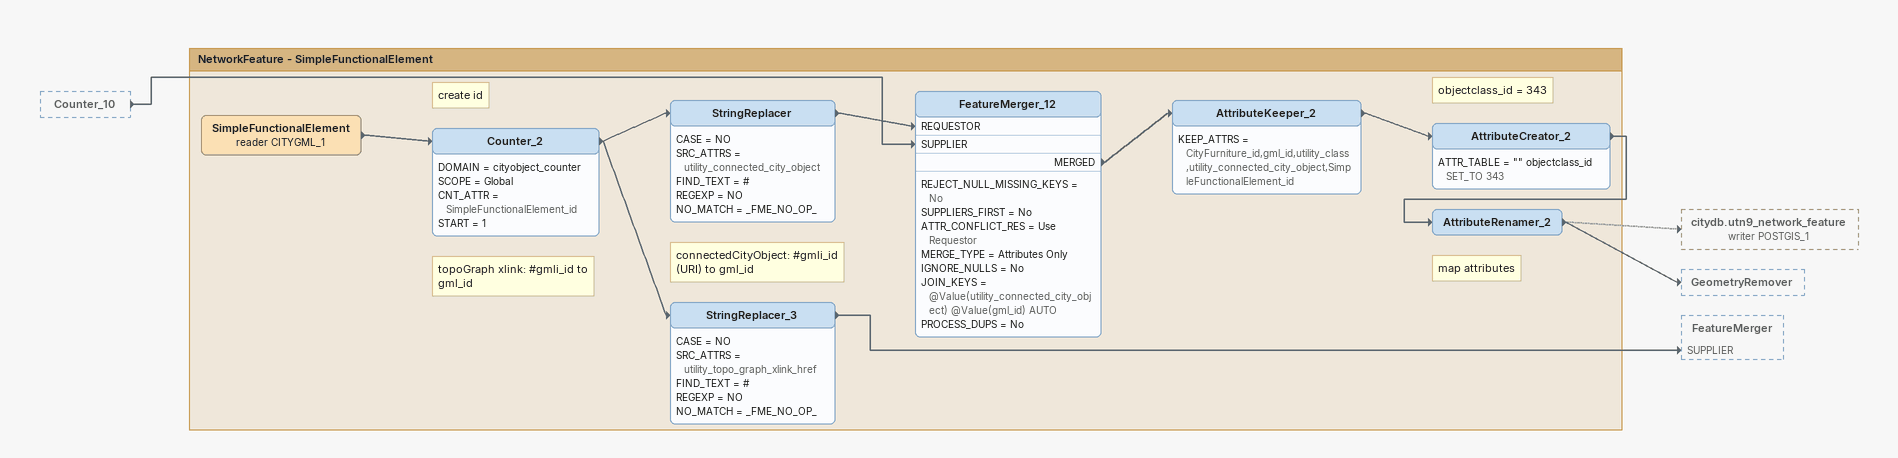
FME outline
Counter_10 [outside]
    -> FeatureMerger_12 [SUPPLIER]

Bookmark: NetworkFeature - SimpleFunctionalElement
SimpleFunctionalElement (reader CITYGML_1)
    -> Counter_2
Note: create id
Counter_2
    DOMAIN = cityobject_counter
    SCOPE = Global
    CNT_ATTR = SimpleFunctionalElement_id
    START = 1
    -> StringReplacer_3
    -> StringReplacer
Note: connectedCityObject: #gmli_id (URI) to gml_id
StringReplacer
    CASE = NO
    SRC_ATTRS = utility_connected_city_object
    FIND_TEXT = #
    REGEXP = NO
    NO_MATCH = _FME_NO_OP_
    -> FeatureMerger_12 [REQUESTOR]
Note: topoGraph xlink: #gmli_id to gml_id
StringReplacer_3
    CASE = NO
    SRC_ATTRS = utility_topo_graph_xlink_href
    FIND_TEXT = #
    REGEXP = NO
    NO_MATCH = _FME_NO_OP_
    -> FeatureMerger [SUPPLIER]
FeatureMerger_12
    REJECT_NULL_MISSING_KEYS = No
    SUPPLIERS_FIRST = No
    ATTR_CONFLICT_RES = Use Requestor
    MERGE_TYPE = Attributes Only
    IGNORE_NULLS = No
    JOIN_KEYS = @Value(utility_connected_city_object) @Value(gml_id) AUTO
    PROCESS_DUPS = No
    MERGED -> AttributeKeeper_2
AttributeKeeper_2
    KEEP_ATTRS = CityFurniture_id,gml_id,utility_class,utility_connected_city_object,SimpleFunctionalElement_id
    -> AttributeCreator_2
Note: objectclass_id = 343
AttributeCreator_2
    ATTR_TABLE = "" objectclass_id SET_TO 343
    -> AttributeRenamer_2
Note: map attributes
AttributeRenamer_2
    -> citydb.utn9_network_feature (writer POSTGIS_1) [off]
    -> GeometryRemover
